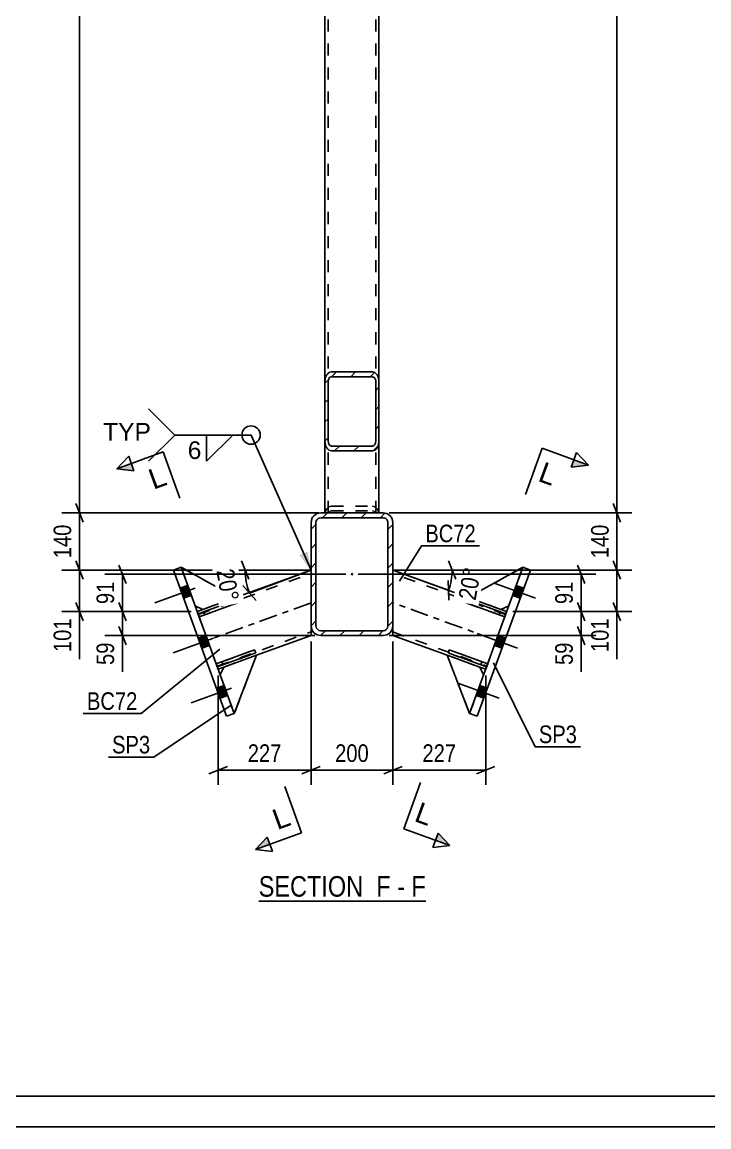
# Model space of a CAD drawing. Header units: millimetres. Extents: x -178 to 1011, y -683 to 158.
# Drawn here: x 233.8 to 345.7, y -683.1 to -503.1 of the extents above; entities that cross this region are included whole.
import ezdxf

# ---------------------------------------------------------------- set-up
doc = ezdxf.new("R2010")
doc.units = ezdxf.units.MM
doc.linetypes.add('DXK_LINE_DOT2', pattern=[3.9198, 1.9599, -1.9599])
doc.linetypes.add('DXK_LINE_DOT3', pattern=[5.9187, 2.979, -0.9799, 0.9799, -0.9799])
doc.styles.add('Arial', font='ARIAL.TTF', dxfattribs={"height": 0.2})
doc.styles.add('Arial Narrow', font='ARIALN.TTF', dxfattribs={"height": 0.2})

# ---------------------------------------------------------------- blocks, each defined once
blk = doc.blocks.new('Unknown-389678143-1162')
at = {"color": 5, "linetype": 'Continuous'}
for p, q in [((-172.96, -678.07), (1006.04, -678.07)), ((-177.96, -683.07), (1011.04, -683.07))]:
    blk.add_line(p, q, dxfattribs=at)
blk = doc.blocks.new('Unknown-389678143-17 - 6850')
at = {"color": 6, "linetype": 'Continuous'}
blk.add_line((272.34, -646.32), (299.55, -646.32), dxfattribs=at)
at = {"color": 0, "linetype": 'Continuous'}
for points in [[(290.45, -645.57), (290.45, -642.07), (272.34, -642.07), (272.34, -645.57)], [(293.84, -645.57), (293.84, -642.07), (291.5, -642.07), (291.5, -645.57)], [(296.16, -645.57), (296.16, -642.07), (294.89, -642.07), (294.89, -645.57)], [(299.55, -645.57), (299.55, -642.07), (297.21, -642.07), (297.21, -645.57)]]:
    blk.add_wipeout(points, dxfattribs=at)
at = {"color": 7, "linetype": 'Continuous', "style": 'Arial Narrow'}
for s, p in [('SECTION ', (272.34, -645.57)), ('F', (291.5, -645.57)), ('F', (297.21, -645.57)), ('-', (294.89, -645.57))]:
    blk.add_text(s, height=3.34, dxfattribs=at).set_placement(p)
blk = doc.blocks.new('Part-389678143-6908 - 6850')
at = {"color": 7, "linetype": 'DXK_LINE_DOT2'}
for p, q in [((308.38, -608.19), (303.05, -606.25)), ((303.05, -606.25), (306.7, -615.74)), ((306.7, -615.74), (308.98, -609.47)), ((308.98, -609.47), (308.38, -608.19))]:
    blk.add_line(p, q, dxfattribs=at)
blk = doc.blocks.new('Part-389678143-7115 - 6850')
at = {"color": 2, "linetype": 'Continuous'}
for p, q in [((268.58, -596.86), (259.7, -591.93)), ((268.58, -596.86), (263.26, -598.79)), ((263.26, -598.79), (261.98, -598.2))]:
    blk.add_line(p, q, dxfattribs=at)
at = {"color": 7, "linetype": 'DXK_LINE_DOT2'}
blk.add_line((259.7, -591.93), (261.98, -598.2), dxfattribs=at)
blk = doc.blocks.new('Part-389678143-7051 - 6850')
at = {"color": 7, "linetype": 'DXK_LINE_DOT2'}
for p, q in [((283.66, -583.06), (283.66, -390.39)), ((291.4, -583.06), (291.4, -390.39)), ((283.13, -583.06), (283.13, -561.67)), ((291.93, -583.06), (291.93, -561.67)), ((291.93, -583.06), (283.13, -583.06))]:
    blk.add_line(p, q, dxfattribs=at)
at = {"color": 2, "linetype": 'Continuous'}
for p, q in [((283.13, -561.67), (283.13, -411.78)), ((291.93, -561.67), (291.93, -411.78))]:
    blk.add_line(p, q, dxfattribs=at)
blk = doc.blocks.new('Part-389678143-6987 - 6850')
at = {"color": 2, "linetype": 'Continuous'}
for p, q in [((306.47, -596.86), (294.2, -592.39)), ((312.74, -599.14), (311.8, -598.79)), ((294.2, -603.03), (294.2, -601.46)), ((303.05, -606.25), (294.2, -603.03)), ((309.32, -608.53), (308.38, -608.19))]:
    blk.add_line(p, q, dxfattribs=at)
at = {"color": 7, "linetype": 'DXK_LINE_DOT2'}
for p, q in [((294.2, -601.46), (294.2, -592.39)), ((312.56, -599.64), (294.2, -592.95)), ((311.8, -598.79), (306.47, -596.86)), ((309.32, -608.53), (312.74, -599.14)), ((294.2, -602.46), (309.5, -608.03)), ((308.38, -608.19), (303.05, -606.25))]:
    blk.add_line(p, q, dxfattribs=at)
at = {"color": 7, "linetype": 'DXK_LINE_DOT3'}
blk.add_line((311.03, -603.83), (294.2, -597.71), dxfattribs=at)
blk = doc.blocks.new('Part-389678143-6909 - 6850')
at = {"color": 2, "linetype": 'Continuous'}
for p, q in [((306.47, -596.86), (315.36, -591.93)), ((311.8, -598.79), (306.47, -596.86)), ((311.8, -598.79), (313.08, -598.2))]:
    blk.add_line(p, q, dxfattribs=at)
at = {"color": 7, "linetype": 'DXK_LINE_DOT2'}
blk.add_line((315.36, -591.93), (313.08, -598.2), dxfattribs=at)
blk = doc.blocks.new('Part-389678143-7116 - 6850')
at = {"color": 7, "linetype": 'DXK_LINE_DOT2'}
for p, q in [((266.68, -608.19), (272, -606.25)), ((272, -606.25), (268.36, -615.74)), ((266.08, -609.47), (266.68, -608.19)), ((268.36, -615.74), (266.08, -609.47))]:
    blk.add_line(p, q, dxfattribs=at)
blk = doc.blocks.new('Bolt-389678143-6859 - 6850')
at = {"linetype": 'Continuous'}
for points in [[(314.95, -596.96), (315.54, -595.33), (314.29, -594.88), (313.7, -596.5)], [(314.95, -596.96), (315.54, -595.33), (314.29, -594.88), (313.7, -596.5)], [(314.95, -596.96), (315.54, -595.33), (314.29, -594.88), (313.7, -596.5)], [(311.98, -605.1), (312.58, -603.48), (311.32, -603.02), (310.73, -604.65)], [(311.98, -605.1), (312.58, -603.48), (311.32, -603.02), (310.73, -604.65)], [(309.02, -613.25), (309.61, -611.62), (308.36, -611.16), (307.77, -612.79)], [(309.02, -613.25), (309.61, -611.62), (308.36, -611.16), (307.77, -612.79)], [(309.02, -613.25), (309.61, -611.62), (308.36, -611.16), (307.77, -612.79)]]:
    blk.add_hatch(color=1, dxfattribs=at).paths.add_polyline_path(points)
at = {"color": 1, "linetype": 'Continuous'}
for p, q in [((317.44, -596.94), (310.86, -594.55)), ((317.44, -596.94), (310.86, -594.55)), ((317.44, -596.94), (310.86, -594.55)), ((315.54, -595.33), (314.29, -594.88)), ((315.54, -595.33), (314.29, -594.88)), ((315.54, -595.33), (314.29, -594.88)), ((314.95, -596.96), (313.7, -596.5)), ((314.95, -596.96), (313.7, -596.5)), ((314.95, -596.96), (313.7, -596.5)), ((314.47, -605.09), (307.9, -602.69)), ((314.47, -605.09), (307.9, -602.69)), ((312.58, -603.48), (311.32, -603.02)), ((312.58, -603.48), (311.32, -603.02)), ((311.98, -605.1), (310.73, -604.65)), ((311.98, -605.1), (310.73, -604.65)), ((311.51, -613.23), (304.93, -610.84)), ((311.51, -613.23), (304.93, -610.84)), ((311.51, -613.23), (304.93, -610.84)), ((309.61, -611.62), (308.36, -611.16)), ((309.61, -611.62), (308.36, -611.16)), ((309.61, -611.62), (308.36, -611.16)), ((309.02, -613.25), (307.77, -612.79)), ((309.02, -613.25), (307.77, -612.79)), ((309.02, -613.25), (307.77, -612.79))]:
    blk.add_line(p, q, dxfattribs=at)
blk = doc.blocks.new('Part-389678143-6924 - 6850')
at = {"linetype": 'Continuous'}
h = blk.add_hatch(dxfattribs=at)
h.set_pattern_fill('', scale=0.7, style=0, pattern_type=0)
h.set_pattern_definition([(45, (280.8618, -601.458), (-1.57154, 1.57154), [])])
h.paths.add_polyline_path([(280.86, -584.66), (280.86, -601.46), (280.98, -602.07), (281.33, -602.59), (281.85, -602.94), (282.46, -603.06), (292.6, -603.06), (293.21, -602.94), (293.73, -602.59), (294.07, -602.07), (294.2, -601.46), (294.2, -584.66), (294.07, -584.05), (293.73, -583.53), (293.21, -583.18), (292.6, -583.06), (282.46, -583.06), (281.85, -583.18), (281.33, -583.53), (280.98, -584.05)])
h.paths.add_polyline_path([(281.9, -584.09), (282.16, -583.92), (282.46, -583.86), (292.6, -583.86), (292.9, -583.92), (293.16, -584.09), (293.33, -584.35), (293.4, -584.66), (293.4, -601.46), (293.33, -601.76), (293.16, -602.02), (292.9, -602.2), (292.6, -602.26), (282.46, -602.26), (282.16, -602.2), (281.9, -602.02), (281.72, -601.76), (281.66, -601.46), (281.66, -584.66), (281.72, -584.35)])
blk.add_hatch(color=30, dxfattribs=at).paths.add_polyline_path([(287.53, -593.16, -1), (287.53, -592.96, -1)])
at = {"color": 2, "linetype": 'Continuous'}
for p, q in [((280.98, -584.05), (280.86, -584.66)), ((280.86, -601.46), (280.86, -584.66)), ((281.66, -584.66), (281.72, -584.35)), ((281.66, -601.46), (281.66, -584.66)), ((282.46, -583.06), (281.85, -583.18)), ((282.16, -583.92), (282.46, -583.86)), ((282.46, -583.06), (292.6, -583.06)), ((282.46, -583.86), (292.6, -583.86)), ((293.21, -583.18), (292.6, -583.06)), ((292.6, -583.86), (292.9, -583.92)), ((293.33, -584.35), (293.4, -584.66)), ((293.4, -601.46), (293.4, -584.66)), ((294.2, -584.66), (294.07, -584.05)), ((294.2, -601.46), (294.2, -584.66)), ((280.86, -601.46), (280.98, -602.07)), ((281.72, -601.76), (281.66, -601.46)), ((282.46, -602.26), (282.16, -602.2)), ((282.46, -602.26), (292.6, -602.26)), ((292.9, -602.2), (292.6, -602.26)), ((293.4, -601.46), (293.33, -601.76)), ((294.07, -602.07), (294.2, -601.46)), ((281.85, -602.94), (282.46, -603.06)), ((282.46, -603.06), (292.6, -603.06)), ((292.6, -603.06), (293.21, -602.94))]:
    blk.add_line(p, q, dxfattribs=at)
at = {"color": 7, "linetype": 'DXK_LINE_DOT3'}
blk.add_line((287.53, -593.06), (287.53, -593.06), dxfattribs=at)
at = {"color": 30, "linetype": 'DXK_LINE_DOT3'}
blk.add_line((287.53, -593.06), (287.53, -593.06), dxfattribs=at)
at = {"color": 30, "linetype": 'Continuous'}
blk.add_circle((287.53, -593.06), 0.1, dxfattribs=at)
at = {"color": 2, "linetype": 'Continuous'}
for centre, radius, start, end in [((282.46, -584.66), 1.6, 112.5, 157.5), ((282.46, -584.66), 0.8, 112.5, 157.5), ((292.6, -584.66), 0.8, 22.5, 67.5), ((292.6, -584.66), 1.6, 22.5, 67.5), ((282.46, -601.46), 1.6, 202.5, 247.5), ((282.46, -601.46), 0.8, 202.5, 247.5), ((292.6, -601.46), 0.8, 292.5, 337.5), ((292.6, -601.46), 1.6, 292.5, 337.5)]:
    blk.add_arc(centre, radius, start, end, dxfattribs=at)
blk = doc.blocks.new('Part-389678143-6905 - 6850')
at = {"color": 2, "linetype": 'Continuous'}
for p, q in [((308.38, -608.19), (303.05, -606.25)), ((303.05, -606.25), (306.7, -615.74)), ((308.98, -609.47), (308.38, -608.19))]:
    blk.add_line(p, q, dxfattribs=at)
at = {"color": 7, "linetype": 'DXK_LINE_DOT2'}
blk.add_line((306.7, -615.74), (308.98, -609.47), dxfattribs=at)
blk = doc.blocks.new('Part-389678143-6910 - 6850')
at = {"color": 7, "linetype": 'DXK_LINE_DOT2'}
for p, q in [((306.47, -596.86), (315.36, -591.93)), ((315.36, -591.93), (313.08, -598.2)), ((311.8, -598.79), (306.47, -596.86)), ((313.08, -598.2), (311.8, -598.79))]:
    blk.add_line(p, q, dxfattribs=at)
blk = doc.blocks.new('Part-389678143-6911 - 6850')
at = {"color": 2, "linetype": 'Continuous'}
for p, q in [((306.15, -597.73), (306.34, -597.23)), ((306.34, -597.23), (312.6, -599.51)), ((312.42, -600.01), (306.15, -597.73)), ((312.6, -599.51), (312.42, -600.01))]:
    blk.add_line(p, q, dxfattribs=at)
at = {"color": 7, "linetype": 'DXK_LINE_DOT2'}
blk.add_line((311.48, -599.67), (311.66, -599.17), dxfattribs=at)
blk = doc.blocks.new('Part-389678143-6912 - 6850')
at = {"color": 2, "linetype": 'Continuous'}
for p, q in [((303.19, -605.88), (303.37, -605.37)), ((309.45, -608.16), (303.19, -605.88)), ((303.37, -605.37), (309.64, -607.65)), ((309.64, -607.65), (309.45, -608.16))]:
    blk.add_line(p, q, dxfattribs=at)
at = {"color": 7, "linetype": 'DXK_LINE_DOT2'}
blk.add_line((308.52, -607.81), (308.7, -607.31), dxfattribs=at)
blk = doc.blocks.new('Part-389678143-6977 - 6850')
at = {"color": 2, "linetype": 'Continuous'}
for p, q in [((306.7, -615.74), (315.36, -591.93)), ((316.61, -592.39), (315.36, -591.93)), ((307.95, -616.19), (316.61, -592.39)), ((307.95, -616.19), (306.7, -615.74))]:
    blk.add_line(p, q, dxfattribs=at)
blk = doc.blocks.new('Part-389678143-6913 - 6850')
at = {"color": 7, "linetype": 'DXK_LINE_DOT2'}
for p, q in [((306.34, -597.23), (306.15, -597.73)), ((312.6, -599.51), (306.34, -597.23)), ((306.15, -597.73), (312.42, -600.01)), ((311.48, -599.67), (311.66, -599.17)), ((312.42, -600.01), (312.6, -599.51))]:
    blk.add_line(p, q, dxfattribs=at)
blk = doc.blocks.new('Part-389678143-7042 - 6850')
at = {"linetype": 'Continuous'}
h = blk.add_hatch(dxfattribs=at)
h.set_pattern_fill('', scale=0.7, style=0, pattern_type=0)
h.set_pattern_definition([(45, (283.1284, -571.402), (-1.57154, 1.57154), [])])
h.paths.add_polyline_path([(283.13, -561.67), (283.13, -571.4), (283.21, -572), (283.44, -572.5), (283.79, -572.84), (284.2, -572.96), (290.86, -572.96), (291.27, -572.84), (291.62, -572.5), (291.85, -572), (291.93, -571.4), (291.93, -561.67), (291.85, -561.07), (291.62, -560.57), (291.27, -560.23), (290.86, -560.11), (284.2, -560.11), (283.79, -560.23), (283.44, -560.57), (283.21, -561.07)])
h.paths.add_polyline_path([(283.82, -561.12), (283.99, -560.95), (284.2, -560.89), (290.86, -560.89), (291.07, -560.95), (291.24, -561.12), (291.35, -561.37), (291.4, -561.67), (291.4, -571.4), (291.35, -571.7), (291.24, -571.95), (291.07, -572.12), (290.86, -572.18), (284.2, -572.18), (283.99, -572.12), (283.82, -571.95), (283.7, -571.7), (283.66, -571.4), (283.66, -561.67), (283.7, -561.37)])
at = {"color": 2, "linetype": 'Continuous'}
for p, q in [((283.21, -561.07), (283.13, -561.67)), ((283.66, -561.67), (283.7, -561.37)), ((284.2, -560.11), (283.79, -560.23)), ((283.99, -560.95), (284.2, -560.89)), ((284.2, -560.11), (290.86, -560.11)), ((284.2, -560.89), (290.86, -560.89)), ((291.27, -560.23), (290.86, -560.11)), ((290.86, -560.89), (291.07, -560.95)), ((291.35, -561.37), (291.4, -561.67)), ((291.93, -561.67), (291.85, -561.07)), ((283.13, -571.4), (283.13, -561.67)), ((283.66, -571.4), (283.66, -561.67)), ((291.4, -571.4), (291.4, -561.67)), ((291.93, -571.4), (291.93, -561.67)), ((283.13, -583.06), (283.13, -571.4)), ((283.13, -571.4), (283.21, -572)), ((283.7, -571.7), (283.66, -571.4)), ((284.2, -572.18), (283.99, -572.12)), ((284.2, -572.18), (290.86, -572.18)), ((291.07, -572.12), (290.86, -572.18)), ((291.4, -571.4), (291.35, -571.7)), ((291.85, -572), (291.93, -571.4)), ((291.93, -583.06), (291.93, -571.4)), ((283.79, -572.84), (284.2, -572.96)), ((284.2, -572.96), (290.86, -572.96)), ((290.86, -572.96), (291.27, -572.84))]:
    blk.add_line(p, q, dxfattribs=at)
at = {"color": 7, "linetype": 'DXK_LINE_DOT2'}
for p, q in [((283.13, -571.4), (283.13, -561.67)), ((283.66, -583.06), (283.66, -561.67)), ((291.4, -583.06), (291.4, -561.67)), ((291.93, -571.4), (291.93, -561.67)), ((283.19, -583.06), (283.21, -582.92)), ((283.79, -582.08), (284.2, -581.96)), ((283.79, -583.03), (283.82, -582.96)), ((283.99, -582.79), (283.82, -582.96)), ((284.2, -582.74), (283.99, -582.79)), ((284.2, -581.96), (290.86, -581.96)), ((284.2, -582.74), (290.86, -582.74)), ((290.86, -581.96), (291.27, -582.08)), ((291.07, -582.79), (290.86, -582.74)), ((291.24, -582.96), (291.07, -582.79)), ((291.28, -583.06), (291.24, -582.96)), ((291.85, -582.92), (291.87, -583.06)), ((291.93, -583.06), (283.13, -583.06)), ((283.77, -583.06), (283.79, -583.03))]:
    blk.add_line(p, q, dxfattribs=at)
at = {"color": 2, "linetype": 'Continuous'}
for centre, radius, start, end in [((284.59, -561.4), 1.42, 124.4664, 166.7051), ((284.39, -561.54), 0.709, 124.4664, 166.7051), ((290.66, -561.54), 0.709, 13.2949, 55.5336), ((290.47, -561.4), 1.42, 13.2949, 55.5336), ((284.59, -571.67), 1.42, 193.2949, 235.5336), ((284.39, -571.54), 0.709, 193.2949, 235.5336), ((290.66, -571.54), 0.709, 304.4664, 346.7051), ((290.47, -571.67), 1.42, 304.4664, 346.7051)]:
    blk.add_arc(centre, radius, start, end, dxfattribs=at)
at = {"color": 7, "linetype": 'DXK_LINE_DOT2'}
for centre, start, end in [((284.59, -583.24), 124.4664, 166.7051), ((290.47, -583.24), 13.2949, 55.5336)]:
    blk.add_arc(centre, 1.42, start, end, dxfattribs=at)
blk = doc.blocks.new('Part-389678143-6914 - 6850')
at = {"color": 7, "linetype": 'DXK_LINE_DOT2'}
for p, q in [((303.37, -605.37), (303.19, -605.88)), ((303.19, -605.88), (309.45, -608.16)), ((309.64, -607.65), (303.37, -605.37)), ((308.52, -607.81), (308.7, -607.31)), ((309.45, -608.16), (309.64, -607.65))]:
    blk.add_line(p, q, dxfattribs=at)
blk = doc.blocks.new('Part-389678143-7110 - 6850')
at = {"color": 7, "linetype": 'DXK_LINE_DOT2'}
for p, q in [((268.72, -597.23), (262.46, -599.51)), ((268.9, -597.73), (268.72, -597.23)), ((262.64, -600.01), (268.9, -597.73)), ((263.58, -599.67), (263.4, -599.17)), ((262.46, -599.51), (262.64, -600.01))]:
    blk.add_line(p, q, dxfattribs=at)
blk = doc.blocks.new('Part-389678143-7111 - 6850')
at = {"color": 7, "linetype": 'DXK_LINE_DOT2'}
for p, q in [((271.68, -605.37), (265.42, -607.65)), ((265.6, -608.16), (271.87, -605.88)), ((271.87, -605.88), (271.68, -605.37)), ((265.42, -607.65), (265.6, -608.16)), ((266.54, -607.81), (266.36, -607.31))]:
    blk.add_line(p, q, dxfattribs=at)
blk = doc.blocks.new('Part-389678143-7023 - 6850')
at = {"color": 7, "linetype": 'DXK_LINE_DOT2'}
for p, q in [((283.13, -583.06), (283.13, -565.51)), ((283.66, -583.06), (283.66, -565.51)), ((291.4, -583.06), (291.4, -565.51)), ((291.93, -583.06), (291.93, -565.51)), ((283.21, -582.92), (283.19, -583.06)), ((283.77, -583.06), (283.82, -582.96)), ((284.2, -581.96), (283.79, -582.08)), ((283.82, -582.96), (283.99, -582.79)), ((283.99, -582.79), (284.2, -582.74)), ((284.2, -581.96), (290.86, -581.96)), ((284.2, -582.74), (290.86, -582.74)), ((291.24, -582.07), (290.86, -581.96)), ((290.86, -582.74), (291.07, -582.79)), ((291.07, -582.79), (291.24, -582.96)), ((291.27, -582.08), (291.24, -582.07)), ((291.24, -582.96), (291.28, -583.06)), ((291.87, -583.06), (291.85, -582.92)), ((291.93, -583.06), (283.13, -583.06))]:
    blk.add_line(p, q, dxfattribs=at)
for centre, start, end in [((284.59, -583.24), 124.4664, 166.7051), ((290.47, -583.24), 13.2949, 55.5336)]:
    blk.add_arc(centre, 1.42, start, end, dxfattribs=at)
blk = doc.blocks.new('Part-389678143-7054 - 6850')
at = {"color": 7, "linetype": 'DXK_LINE_DOT2'}
for p, q in [((262.5, -599.64), (280.86, -592.95)), ((280.86, -601.46), (280.86, -592.39)), ((263.26, -598.79), (268.58, -596.86)), ((262.32, -599.14), (265.74, -608.53)), ((265.56, -608.03), (280.86, -602.46)), ((280.86, -602.46), (280.86, -602.33)), ((266.68, -608.19), (272, -606.25))]:
    blk.add_line(p, q, dxfattribs=at)
at = {"color": 2, "linetype": 'Continuous'}
for p, q in [((268.58, -596.86), (280.86, -592.39)), ((262.32, -599.14), (263.26, -598.79)), ((280.86, -603.03), (280.86, -601.46)), ((272, -606.25), (280.86, -603.03)), ((265.74, -608.53), (266.68, -608.19))]:
    blk.add_line(p, q, dxfattribs=at)
at = {"color": 7, "linetype": 'DXK_LINE_DOT3'}
blk.add_line((280.86, -597.71), (264.03, -603.83), dxfattribs=at)
blk = doc.blocks.new('Part-389678143-7064 - 6850')
at = {"color": 2, "linetype": 'Continuous'}
for p, q in [((258.44, -592.39), (259.7, -591.93)), ((268.36, -615.74), (259.7, -591.93)), ((258.44, -592.39), (267.11, -616.19)), ((267.11, -616.19), (268.36, -615.74))]:
    blk.add_line(p, q, dxfattribs=at)
blk = doc.blocks.new('Bolt-389678143-7065 - 6850')
at = {"linetype": 'Continuous'}
for points in [[(261.36, -596.5), (260.77, -594.88), (259.52, -595.33), (260.11, -596.96)], [(261.36, -596.5), (260.77, -594.88), (259.52, -595.33), (260.11, -596.96)], [(261.36, -596.5), (260.77, -594.88), (259.52, -595.33), (260.11, -596.96)], [(264.33, -604.65), (263.73, -603.02), (262.48, -603.48), (263.07, -605.1)], [(264.33, -604.65), (263.73, -603.02), (262.48, -603.48), (263.07, -605.1)], [(267.29, -612.79), (266.7, -611.16), (265.44, -611.62), (266.04, -613.25)], [(267.29, -612.79), (266.7, -611.16), (265.44, -611.62), (266.04, -613.25)], [(267.29, -612.79), (266.7, -611.16), (265.44, -611.62), (266.04, -613.25)]]:
    blk.add_hatch(color=1, dxfattribs=at).paths.add_polyline_path(points)
at = {"color": 1, "linetype": 'Continuous'}
for p, q in [((262, -595.35), (255.43, -597.74)), ((262, -595.35), (255.43, -597.74)), ((262, -595.35), (255.43, -597.74)), ((260.77, -594.88), (259.52, -595.33)), ((260.77, -594.88), (259.52, -595.33)), ((260.77, -594.88), (259.52, -595.33)), ((261.36, -596.5), (260.11, -596.96)), ((261.36, -596.5), (260.11, -596.96)), ((261.36, -596.5), (260.11, -596.96)), ((264.97, -603.49), (258.39, -605.89)), ((264.97, -603.49), (258.39, -605.89)), ((263.73, -603.02), (262.48, -603.48)), ((263.73, -603.02), (262.48, -603.48)), ((264.33, -604.65), (263.07, -605.1)), ((264.33, -604.65), (263.07, -605.1)), ((267.93, -611.64), (261.35, -614.03)), ((267.93, -611.64), (261.35, -614.03)), ((267.93, -611.64), (261.35, -614.03)), ((266.7, -611.16), (265.44, -611.62)), ((266.7, -611.16), (265.44, -611.62)), ((266.7, -611.16), (265.44, -611.62)), ((267.29, -612.79), (266.04, -613.25)), ((267.29, -612.79), (266.04, -613.25)), ((267.29, -612.79), (266.04, -613.25))]:
    blk.add_line(p, q, dxfattribs=at)
blk = doc.blocks.new('Part-389678143-7112 - 6850')
at = {"color": 2, "linetype": 'Continuous'}
for p, q in [((262.46, -599.51), (268.72, -597.23)), ((268.72, -597.23), (268.9, -597.73)), ((268.9, -597.73), (262.64, -600.01)), ((262.64, -600.01), (262.46, -599.51))]:
    blk.add_line(p, q, dxfattribs=at)
at = {"color": 7, "linetype": 'DXK_LINE_DOT2'}
blk.add_line((263.58, -599.67), (263.4, -599.17), dxfattribs=at)
blk = doc.blocks.new('Part-389678143-7113 - 6850')
at = {"color": 2, "linetype": 'Continuous'}
for p, q in [((265.42, -607.65), (271.68, -605.37)), ((271.87, -605.88), (265.6, -608.16)), ((271.68, -605.37), (271.87, -605.88)), ((265.6, -608.16), (265.42, -607.65))]:
    blk.add_line(p, q, dxfattribs=at)
at = {"color": 7, "linetype": 'DXK_LINE_DOT2'}
blk.add_line((266.54, -607.81), (266.36, -607.31), dxfattribs=at)
blk = doc.blocks.new('Part-389678143-7114 - 6850')
at = {"color": 7, "linetype": 'DXK_LINE_DOT2'}
for p, q in [((268.58, -596.86), (259.7, -591.93)), ((259.7, -591.93), (261.98, -598.2)), ((263.26, -598.79), (268.58, -596.86)), ((261.98, -598.2), (263.26, -598.79))]:
    blk.add_line(p, q, dxfattribs=at)
blk = doc.blocks.new('Part-389678143-7117 - 6850')
at = {"color": 2, "linetype": 'Continuous'}
for p, q in [((266.68, -608.19), (272, -606.25)), ((272, -606.25), (268.36, -615.74)), ((266.08, -609.47), (266.68, -608.19))]:
    blk.add_line(p, q, dxfattribs=at)
at = {"color": 7, "linetype": 'DXK_LINE_DOT2'}
blk.add_line((268.36, -615.74), (266.08, -609.47), dxfattribs=at)
blk = doc.blocks.new('AngleDimension-389678143-7166 - 6850')
at = {"color": 7, "linetype": 'Continuous'}
for p, q in [((303.23, -590.89), (304.43, -593.89)), ((303.83, -592.39), (294.2, -592.39)), ((303.25, -595.68), (294.2, -592.39)), ((295.13, -592.73), (303.25, -595.68)), ((303.3, -597.3), (303.2, -594.07))]:
    blk.add_line(p, q, dxfattribs=at)
blk.add_arc((294.2, -592.39), 9.64, 340, 360, dxfattribs=at)
at = {"color": 0}
blk.add_wipeout([(309.27, -591.76), (305.13, -591.04), (304.01, -597.4), (308.15, -598.13)], dxfattribs=at)
at = {"color": 3, "style": 'Arial Narrow'}
blk.add_text('20°', height=2.863, rotation=80.0021, dxfattribs=at).set_placement((307.66, -597.43))
blk = doc.blocks.new('StraightDimension-389678143-7235 - 6850')
at = {"color": 7, "linetype": 'Continuous'}
for p, q in [((330.69, -583.06), (330.69, -370.68)), ((330.09, -581.56), (331.29, -584.56)), ((293.6, -583.06), (333.09, -583.06))]:
    blk.add_line(p, q, dxfattribs=at)
blk = doc.blocks.new('StraightDimension-389678143-48754 - 6850')
at = {"color": 7, "linetype": 'Continuous'}
for p, q in [((324.25, -591.56), (325.45, -594.56)), ((288.53, -593.06), (327.25, -593.06)), ((324.85, -599.14), (324.85, -593.06)), ((313.74, -599.14), (327.25, -599.14)), ((325.45, -600.64), (324.25, -597.64))]:
    blk.add_line(p, q, dxfattribs=at)
at = {"color": 0}
blk.add_wipeout([(324.1, -593.67), (319.9, -593.67), (319.9, -598.52), (324.1, -598.52)], dxfattribs=at)
at = {"color": 3, "style": 'Arial Narrow'}
blk.add_text('91', height=2.863, rotation=90.0002, dxfattribs=at).set_placement((323.5, -597.92))
blk = doc.blocks.new('StraightDimension-389678143-7225 - 6850')
at = {"color": 7, "linetype": 'Continuous'}
for p, q in [((330.09, -581.56), (331.29, -584.56)), ((293.6, -583.06), (333.09, -583.06)), ((330.69, -592.39), (330.69, -583.06)), ((331.29, -593.89), (330.09, -590.89)), ((295.2, -592.39), (333.09, -592.39))]:
    blk.add_line(p, q, dxfattribs=at)
at = {"color": 0}
blk.add_wipeout([(329.94, -584.38), (325.74, -584.38), (325.74, -591.06), (329.94, -591.06)], dxfattribs=at)
at = {"color": 3, "style": 'Arial Narrow'}
blk.add_text('140', height=2.863, rotation=90.0002, dxfattribs=at).set_placement((329.34, -590.46))
blk = doc.blocks.new('StraightDimension-389678143-7245 - 6850')
at = {"color": 7, "linetype": 'Continuous'}
for p, q in [((330.09, -590.89), (331.29, -593.89)), ((295.2, -592.39), (333.09, -592.39)), ((330.69, -599.14), (330.69, -592.39)), ((313.74, -599.14), (333.09, -599.14)), ((331.29, -600.64), (330.09, -597.64))]:
    blk.add_line(p, q, dxfattribs=at)
at = {"color": 0}
blk.add_wipeout([(329.94, -599.66), (325.74, -599.66), (325.74, -606.34), (329.94, -606.34)], dxfattribs=at)
at = {"color": 7, "linetype": 'Continuous'}
blk.add_line((330.69, -599.14), (330.69, -606.87), dxfattribs=at)
blk.add_line((330.69, -599.14), (330.69, -606.87), dxfattribs=at)
at = {"color": 3, "style": 'Arial Narrow'}
blk.add_text('101', height=2.863, rotation=90.0002, dxfattribs=at).set_placement((329.34, -605.74))
blk = doc.blocks.new('StraightDimension-389678143-23261 - 6850')
at = {"color": 7, "linetype": 'Continuous'}
for p, q in [((243.15, -583.06), (243.15, -370.68)), ((242.55, -581.56), (243.75, -584.56)), ((282.13, -583.06), (240.3, -583.06))]:
    blk.add_line(p, q, dxfattribs=at)
blk = doc.blocks.new('StraightDimension-389678143-23262 - 6850')
at = {"color": 7, "linetype": 'Continuous'}
for p, q in [((242.55, -581.56), (243.75, -584.56)), ((282.13, -583.06), (240.3, -583.06)), ((243.15, -592.39), (243.15, -583.06)), ((243.75, -593.89), (242.55, -590.89)), ((279.86, -592.39), (240.3, -592.39))]:
    blk.add_line(p, q, dxfattribs=at)
at = {"color": 0}
blk.add_wipeout([(242.4, -584.38), (238.2, -584.38), (238.2, -591.06), (242.4, -591.06)], dxfattribs=at)
at = {"color": 3, "style": 'Arial Narrow'}
blk.add_text('140', height=2.863, rotation=90.0002, dxfattribs=at).set_placement((241.8, -590.46))
blk = doc.blocks.new('StraightDimension-389678143-23263 - 6850')
at = {"color": 7, "linetype": 'Continuous'}
for p, q in [((242.55, -590.89), (243.75, -593.89)), ((279.86, -592.39), (240.3, -592.39)), ((243.15, -599.14), (243.15, -592.39)), ((261.32, -599.14), (240.3, -599.14)), ((243.75, -600.64), (242.55, -597.64))]:
    blk.add_line(p, q, dxfattribs=at)
at = {"color": 0}
blk.add_wipeout([(242.4, -599.66), (238.2, -599.66), (238.2, -606.34), (242.4, -606.34)], dxfattribs=at)
at = {"color": 7, "linetype": 'Continuous'}
blk.add_line((243.15, -599.14), (243.15, -606.87), dxfattribs=at)
blk.add_line((243.15, -599.14), (243.15, -606.87), dxfattribs=at)
at = {"color": 3, "style": 'Arial Narrow'}
blk.add_text('101', height=2.863, rotation=90.0002, dxfattribs=at).set_placement((241.8, -605.74))
blk = doc.blocks.new('AngleDimension-389678143-23282 - 6850')
at = {"color": 7, "linetype": 'Continuous'}
for p, q in [((269.56, -590.89), (270.76, -593.89)), ((270.16, -592.39), (280.86, -592.39)), ((270.83, -596.12), (280.86, -592.39)), ((279.92, -592.73), (270.83, -596.12)), ((271.91, -597.32), (269.74, -594.92))]:
    blk.add_line(p, q, dxfattribs=at)
blk.add_arc((280.86, -592.39), 10.71, 180, 200.4099, dxfattribs=at)
at = {"color": 0}
blk.add_wipeout([(265.88, -598.36), (270.01, -597.62), (268.87, -591.26), (264.73, -592.01)], dxfattribs=at)
at = {"color": 3, "style": 'Arial Narrow'}
blk.add_text('20°', height=2.863, rotation=-79.7958, dxfattribs=at).set_placement((265.43, -592.49))
blk = doc.blocks.new('StraightDimension-389678143-29271 - 6850')
at = {"color": 7, "linetype": 'Continuous'}
for p, q in [((294.2, -604.03), (294.2, -627.38)), ((309.32, -609.53), (309.32, -627.38)), ((295.7, -624.38), (292.7, -625.58)), ((294.2, -624.98), (309.32, -624.98)), ((307.82, -625.58), (310.82, -624.38))]:
    blk.add_line(p, q, dxfattribs=at)
at = {"color": 0}
blk.add_wipeout([(305.1, -624.23), (305.1, -620.03), (298.41, -620.03), (298.41, -624.23)], dxfattribs=at)
at = {"color": 3, "style": 'Arial Narrow'}
blk.add_text('227', height=2.863, dxfattribs=at).set_placement((299.01, -623.63))
blk = doc.blocks.new('StraightDimension-389678143-29272 - 6850')
at = {"color": 7, "linetype": 'Continuous'}
for p, q in [((280.86, -604.03), (280.86, -627.38)), ((294.2, -604.03), (294.2, -627.38)), ((282.36, -624.38), (279.36, -625.58)), ((280.86, -624.98), (294.2, -624.98)), ((292.7, -625.58), (295.7, -624.38))]:
    blk.add_line(p, q, dxfattribs=at)
at = {"color": 0}
blk.add_wipeout([(290.87, -624.23), (290.87, -620.03), (284.19, -620.03), (284.19, -624.23)], dxfattribs=at)
at = {"color": 3, "style": 'Arial Narrow'}
blk.add_text('200', height=2.863, dxfattribs=at).set_placement((284.79, -623.63))
blk = doc.blocks.new('StraightDimension-389678143-29273 - 6850')
at = {"color": 7, "linetype": 'Continuous'}
for p, q in [((280.86, -604.03), (280.86, -627.38)), ((265.74, -609.53), (265.74, -627.38)), ((267.24, -624.38), (264.24, -625.58)), ((265.74, -624.98), (280.86, -624.98)), ((279.36, -625.58), (282.36, -624.38))]:
    blk.add_line(p, q, dxfattribs=at)
at = {"color": 0}
blk.add_wipeout([(276.64, -624.23), (276.64, -620.03), (269.96, -620.03), (269.96, -624.23)], dxfattribs=at)
at = {"color": 3, "style": 'Arial Narrow'}
blk.add_text('227', height=2.863, dxfattribs=at).set_placement((270.56, -623.63))
blk = doc.blocks.new('StraightDimension-389678143-48710 - 6850')
at = {"color": 7, "linetype": 'Continuous'}
for p, q in [((249.54, -591.56), (250.74, -594.56)), ((286.53, -593.06), (247.29, -593.06)), ((250.14, -599.14), (250.14, -593.06)), ((261.32, -599.14), (247.29, -599.14)), ((250.74, -600.64), (249.54, -597.64))]:
    blk.add_line(p, q, dxfattribs=at)
at = {"color": 0}
blk.add_wipeout([(249.39, -593.67), (245.19, -593.67), (245.19, -598.52), (249.39, -598.52)], dxfattribs=at)
at = {"color": 3, "style": 'Arial Narrow'}
blk.add_text('91', height=2.863, rotation=90.0002, dxfattribs=at).set_placement((248.79, -597.92))
blk = doc.blocks.new('StraightDimension-389678143-48711 - 6850')
at = {"color": 7, "linetype": 'Continuous'}
for p, q in [((261.32, -599.14), (247.29, -599.14)), ((249.54, -597.64), (250.74, -600.64)), ((250.14, -603.06), (250.14, -599.14)), ((250.74, -604.56), (249.54, -601.56)), ((281.46, -603.06), (247.29, -603.06))]:
    blk.add_line(p, q, dxfattribs=at)
at = {"color": 0}
blk.add_wipeout([(249.39, -603.58), (245.19, -603.58), (245.19, -608.44), (249.39, -608.44)], dxfattribs=at)
at = {"color": 7, "linetype": 'Continuous'}
blk.add_line((250.14, -603.06), (250.14, -608.96), dxfattribs=at)
blk.add_line((250.14, -603.06), (250.14, -608.96), dxfattribs=at)
at = {"color": 3, "style": 'Arial Narrow'}
blk.add_text('59', height=2.863, rotation=90.0002, dxfattribs=at).set_placement((248.79, -607.84))
blk = doc.blocks.new('StraightDimension-389678143-48755 - 6850')
at = {"color": 7, "linetype": 'Continuous'}
for p, q in [((313.74, -599.14), (327.25, -599.14)), ((324.25, -597.64), (325.45, -600.64)), ((324.85, -603.06), (324.85, -599.14)), ((325.45, -604.56), (324.25, -601.56)), ((293.6, -603.06), (327.25, -603.06))]:
    blk.add_line(p, q, dxfattribs=at)
at = {"color": 0}
blk.add_wipeout([(324.1, -603.58), (319.9, -603.58), (319.9, -608.44), (324.1, -608.44)], dxfattribs=at)
at = {"color": 7, "linetype": 'Continuous'}
blk.add_line((324.85, -603.06), (324.85, -608.96), dxfattribs=at)
blk.add_line((324.85, -603.06), (324.85, -608.96), dxfattribs=at)
at = {"color": 3, "style": 'Arial Narrow'}
blk.add_text('59', height=2.863, rotation=90.0002, dxfattribs=at).set_placement((323.5, -607.84))
blk = doc.blocks.new('SectionMark-389678143-25879 - 6850')
at = {"linetype": 'Continuous'}
for points in [[(251.6, -575.03), (252.02, -576.21), (249.25, -575.89)], [(273.74, -635.86), (274.16, -637.04), (271.81, -637.89)]]:
    blk.add_hatch(color=6, dxfattribs=at).paths.add_polyline_path(points)
at = {"color": 6, "linetype": 'Continuous'}
for p, q in [((249.25, -575.89), (251.17, -573.86)), ((252.02, -576.21), (251.17, -573.86)), ((249.25, -575.89), (252.02, -576.21)), ((271.81, -637.89), (273.74, -635.86)), ((273.74, -635.86), (274.59, -638.21)), ((274.59, -638.21), (271.81, -637.89))]:
    blk.add_line(p, q, dxfattribs=at)
at = {"color": 0, "linetype": 'Continuous'}
for points in [[(257.62, -578.43), (256.42, -575.14), (253.98, -576.03), (255.18, -579.32)], [(277.79, -633.85), (276.6, -630.56), (274.16, -631.45), (275.36, -634.74)]]:
    blk.add_wipeout(points, dxfattribs=at)
at = {"color": 6, "linetype": 'Continuous'}
for p, q in [((256.76, -573.15), (249.25, -575.89)), ((256.76, -573.15), (259.5, -580.67)), ((279.33, -635.16), (276.59, -627.64)), ((279.33, -635.16), (271.81, -637.89))]:
    blk.add_line(p, q, dxfattribs=at)
at = {"color": 3, "linetype": 'Continuous', "style": 'Arial'}
for p in [(255.18, -579.32), (275.36, -634.74)]:
    blk.add_text('L', height=3.34, rotation=20.002, dxfattribs=at).set_placement(p)
blk = doc.blocks.new('Mark-389678143-6973 - 6850')
at = {"color": 0}
blk.add_wipeout([(324.18, -620.56), (324.18, -617.56), (317.97, -617.56), (317.97, -620.56)], dxfattribs=at)
blk.add_wipeout([(324.18, -620.56), (324.18, -617.56), (317.97, -617.56), (317.97, -620.56)], dxfattribs=at)
at = {"color": 30, "linetype": 'Continuous'}
for p, q in [((310.58, -607.49), (317.37, -621.16)), ((317.37, -621.16), (324.78, -621.16))]:
    blk.add_line(p, q, dxfattribs=at)
at = {"color": 3, "style": 'Arial Narrow'}
blk.add_text('SP3', height=2.863, dxfattribs=at).set_placement((317.97, -620.56))
blk = doc.blocks.new('Mark-389678143-6983 - 6850')
at = {"color": 0}
blk.add_wipeout([(307.7, -587.85), (307.7, -584.85), (299.48, -584.85), (299.48, -587.85)], dxfattribs=at)
blk.add_wipeout([(307.7, -587.85), (307.7, -584.85), (299.48, -584.85), (299.48, -587.85)], dxfattribs=at)
at = {"color": 30, "linetype": 'Continuous'}
for p, q in [((295.3, -594.21), (298.88, -588.45)), ((298.88, -588.45), (308.3, -588.45))]:
    blk.add_line(p, q, dxfattribs=at)
at = {"color": 3, "style": 'Arial Narrow'}
blk.add_text('BC72', height=2.863, dxfattribs=at).set_placement((299.48, -587.85))
blk = doc.blocks.new('Mark-389678143-23797 - 6850')
at = {"color": 0}
blk.add_wipeout([(252.6, -615.15), (252.6, -612.15), (244.37, -612.15), (244.37, -615.15)], dxfattribs=at)
blk.add_wipeout([(252.6, -615.15), (252.6, -612.15), (244.37, -612.15), (244.37, -615.15)], dxfattribs=at)
at = {"color": 30, "linetype": 'Continuous'}
for p in [(265.99, -605.24), (243.77, -615.75)]:
    blk.add_line(p, (253.2, -615.75), dxfattribs=at)
at = {"color": 3, "style": 'Arial Narrow'}
blk.add_text('BC72', height=2.863, dxfattribs=at).set_placement((244.37, -615.15))
blk = doc.blocks.new('Mark-389678143-23800 - 6850')
at = {"color": 0}
blk.add_wipeout([(254.67, -622.25), (254.67, -619.25), (248.46, -619.25), (248.46, -622.25)], dxfattribs=at)
blk.add_wipeout([(254.67, -622.25), (254.67, -619.25), (248.46, -619.25), (248.46, -622.25)], dxfattribs=at)
at = {"color": 30, "linetype": 'Continuous'}
for p in [(267.87, -614.38), (247.86, -622.85)]:
    blk.add_line(p, (255.27, -622.85), dxfattribs=at)
at = {"color": 3, "style": 'Arial Narrow'}
blk.add_text('SP3', height=2.863, dxfattribs=at).set_placement((248.46, -622.25))
blk = doc.blocks.new('SectionMark-389678143-25396 - 6850')
at = {"linetype": 'Continuous'}
for points in [[(323.26, -575.6), (323.68, -574.42), (326.03, -575.28)], [(301.13, -636.39), (301.56, -635.22), (303.48, -637.25)]]:
    blk.add_hatch(color=6, dxfattribs=at).paths.add_polyline_path(points)
at = {"color": 6, "linetype": 'Continuous'}
for p, q in [((323.26, -575.6), (324.11, -573.25)), ((324.11, -573.25), (326.03, -575.28)), ((326.03, -575.28), (323.26, -575.6)), ((301.56, -635.22), (300.7, -637.57)), ((303.48, -637.25), (301.56, -635.22)), ((303.48, -637.25), (300.7, -637.57))]:
    blk.add_line(p, q, dxfattribs=at)
at = {"color": 0, "linetype": 'Continuous'}
for points in [[(320.1, -578.71), (321.29, -575.42), (318.86, -574.53), (317.66, -577.82)], [(299.94, -634.1), (301.13, -630.81), (298.7, -629.92), (297.5, -633.21)]]:
    blk.add_wipeout(points, dxfattribs=at)
at = {"color": 6, "linetype": 'Continuous'}
for p, q in [((318.52, -572.54), (315.78, -580.06)), ((318.52, -572.54), (326.03, -575.28)), ((295.96, -634.51), (298.7, -626.99)), ((295.96, -634.51), (303.48, -637.25))]:
    blk.add_line(p, q, dxfattribs=at)
at = {"color": 3, "linetype": 'Continuous', "style": 'Arial'}
for p in [(317.66, -577.82), (297.5, -633.21)]:
    blk.add_text('L', height=3.34, rotation=-20.002, dxfattribs=at).set_placement(p)
blk = doc.blocks.new('WeldMark-389678143-49110 - 6850')
at = {"linetype": 'Continuous'}
blk.add_hatch(color=30, dxfattribs=at).paths.add_polyline_path([(280.33, -589.34), (280.86, -592.39), (278.96, -589.95)])
at = {"color": 3, "linetype": 'Continuous'}
for q in [(254.39, -566.1), (254.39, -574.67)]:
    blk.add_line((258.68, -570.39), q, dxfattribs=at)
at = {"color": 30, "linetype": 'Continuous'}
blk.add_line((280.86, -592.39), (271.1, -570.39), dxfattribs=at)
at = {"color": 3, "linetype": 'Continuous'}
for start, end in [(90, 270), (270, 90)]:
    blk.add_arc((271.1, -570.39), 1.5, start, end, dxfattribs=at)
at = {"color": 0}
blk.add_wipeout([(263.2, -574.49), (263.2, -571.09), (260.58, -571.09), (260.58, -574.49)], dxfattribs=at)
at = {"color": 30, "linetype": 'Continuous'}
blk.add_line((258.68, -570.39), (271.1, -570.39), dxfattribs=at)
at = {"color": 3, "linetype": 'Continuous'}
for p, q in [((263.86, -570.39), (268.14, -570.39)), ((268.14, -570.39), (263.86, -574.67)), ((263.86, -574.67), (263.86, -570.39))]:
    blk.add_line(p, q, dxfattribs=at)
at = {"color": 3, "style": 'Arial'}
blk.add_text('6', height=2.87, dxfattribs=at).set_placement((260.78, -574.29))
at = {"color": 0, "linetype": 'Continuous'}
blk.add_wipeout([(254.78, -571.29), (254.78, -568.29), (247, -568.29), (247, -571.29)], dxfattribs=at)
blk.add_wipeout([(254.78, -571.29), (254.78, -568.29), (247, -568.29), (247, -571.29)], dxfattribs=at)
at = {"color": 3, "linetype": 'Continuous', "style": 'Arial'}
blk.add_text('TYP', height=2.865, dxfattribs=at).set_placement((247, -571.29))

msp = doc.modelspace()

# ---------------------------------------------------------------- block references
for name in ['Unknown-389678143-1162', 'Part-389678143-7051 - 6850', 'Part-389678143-7042 - 6850', 'Part-389678143-7023 - 6850', 'Part-389678143-6924 - 6850', 'Part-389678143-7064 - 6850', 'Part-389678143-7115 - 6850', 'Part-389678143-7114 - 6850', 'Part-389678143-6909 - 6850', 'Part-389678143-6910 - 6850', 'Part-389678143-6977 - 6850', 'Part-389678143-7054 - 6850', 'Part-389678143-6987 - 6850', 'Bolt-389678143-7065 - 6850', 'Bolt-389678143-6859 - 6850', 'Part-389678143-7110 - 6850', 'Part-389678143-7112 - 6850', 'Part-389678143-6911 - 6850', 'Part-389678143-6913 - 6850', 'Part-389678143-7111 - 6850', 'Part-389678143-7113 - 6850', 'Part-389678143-7116 - 6850', 'Part-389678143-7117 - 6850', 'Part-389678143-6908 - 6850', 'Part-389678143-6905 - 6850', 'Part-389678143-6912 - 6850', 'Part-389678143-6914 - 6850']:
    msp.add_blockref(name, (0, 0))

# ---------------------------------------------------------------- next in the draw order: block references
for name in ['StraightDimension-389678143-23261 - 6850', 'StraightDimension-389678143-7235 - 6850', 'AngleDimension-389678143-7166 - 6850', 'Unknown-389678143-17 - 6850']:
    msp.add_blockref(name, (0, 0))

# ---------------------------------------------------------------- next in the draw order: block references
for name in ['StraightDimension-389678143-23262 - 6850', 'StraightDimension-389678143-48754 - 6850']:
    msp.add_blockref(name, (0, 0))

# ---------------------------------------------------------------- next in the draw order: block references
for name in ['StraightDimension-389678143-7225 - 6850', 'StraightDimension-389678143-23263 - 6850']:
    msp.add_blockref(name, (0, 0))

# ---------------------------------------------------------------- next in the draw order: block references
for name in ['AngleDimension-389678143-23282 - 6850', 'StraightDimension-389678143-7245 - 6850']:
    msp.add_blockref(name, (0, 0))

# ---------------------------------------------------------------- next in the draw order: block references
for name in ['Mark-389678143-6983 - 6850', 'StraightDimension-389678143-48710 - 6850', 'StraightDimension-389678143-29271 - 6850']:
    msp.add_blockref(name, (0, 0))

# ---------------------------------------------------------------- next in the draw order: block references
msp.add_blockref('StraightDimension-389678143-29272 - 6850', (0, 0))

# ---------------------------------------------------------------- next in the draw order: block references
for name in ['StraightDimension-389678143-48755 - 6850', 'StraightDimension-389678143-29273 - 6850']:
    msp.add_blockref(name, (0, 0))

# ---------------------------------------------------------------- next in the draw order: block references
for name in ['StraightDimension-389678143-48711 - 6850', 'Mark-389678143-6973 - 6850']:
    msp.add_blockref(name, (0, 0))

# ---------------------------------------------------------------- next in the draw order: block references
for name in ['SectionMark-389678143-25879 - 6850', 'SectionMark-389678143-25396 - 6850']:
    msp.add_blockref(name, (0, 0))

# ---------------------------------------------------------------- next in the draw order: block references
for name in ['WeldMark-389678143-49110 - 6850', 'Mark-389678143-23797 - 6850']:
    msp.add_blockref(name, (0, 0))

# ---------------------------------------------------------------- next in the draw order: block references
msp.add_blockref('Mark-389678143-23800 - 6850', (0, 0))

doc.saveas('drawing.dxf')
